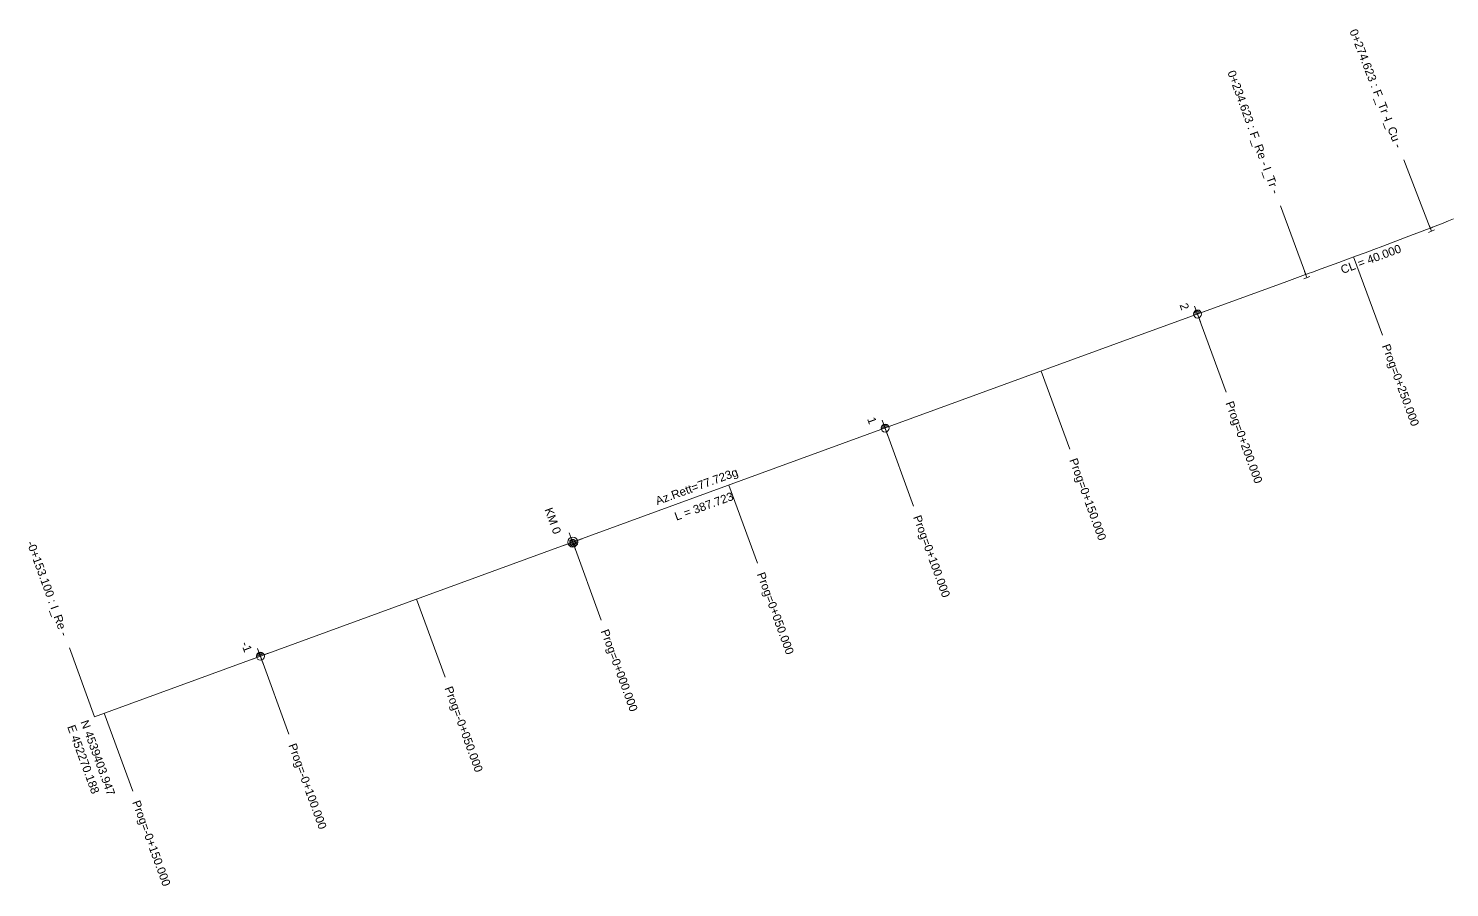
# Model space of a CAD drawing. Header units: metres. Extents: x 452250 to 453220, y 4539353 to 4539891.
# Drawn here: x 452250.3 to 452677.7, y 4539352.6 to 4539610.8 of the extents above; entities that cross this region are included whole.
import ezdxf
from ezdxf.enums import TextEntityAlignment as Align

# ---------------------------------------------------------------- set-up
doc = ezdxf.new("R2010")
doc.units = ezdxf.units.M
doc.header["$MEASUREMENT"] = 0
for name, color, linetype, lineweight in [('_Chilometriche', 2, 'Continuous', 0), ('_Ettometriche', 2, 'Continuous', 0), ('_Linee Progressive Passo Costante', 1, 'Continuous', 0), ('_Linee Progressive Pti Tangenza', 1, 'Continuous', 0), ('_PLN_Lunghezza_Clotoide', 2, 'Continuous', 0), ('_PLN_Simb_T', 2, 'Continuous', 0), ('_Txt Componenti Planimetrici', 2, 'Continuous', 0), ('_Txt Coordinate Iniziali', 2, 'Continuous', 0), ('_Txt progressive passo costante', 2, 'Continuous', 0), ('_Txt Pti di Tangenza', 2, 'Continuous', 0), ('Ferrovia_Principale', 4, 'Continuous', 0)]:
    doc.layers.add(name, color=color, linetype=linetype, lineweight=lineweight)
doc.styles.add('_Progressive Parziali', font='arial.ttf', dxfattribs={"height": 0.0025})
doc.styles.add('_Txt_Pln_Centro', font='arial.ttf', dxfattribs={"height": 0.0025})
doc.styles.add('_Txt_Pln_DX', font='arial.ttf', dxfattribs={"height": 0.0025})
doc.styles.add('_Txt_Pln_SX', font='arial.ttf', dxfattribs={"height": 0.0025})

# ---------------------------------------------------------------- blocks, each defined once
blk = doc.blocks.new('SIM_02')
at = {"layer": '_Chilometriche', "color": 2}
for p, q in [((-0.0006, 0.00067), (-0.0006, -0.00067)), ((-0.0003, 0.00085), (-0.0003, -0.00085)), ((0, 0), (0, 0.003)), ((0, 0), (0, -0.003)), ((0.0003, 0.00147), (0.0003, -0.00147)), ((0.0006, 0.00137), (0.0006, -0.00137)), ((0.0009, 0.0012), (0.0009, -0.0012)), ((0.0012, 0.0009), (0.0012, -0.0009)), ((-0.003, 0), (0.003, 0))]:
    blk.add_line(p, q, dxfattribs=at)
for radius in [0.0015, 0.0009]:
    blk.add_circle((0, 0), radius, dxfattribs=at)
blk = doc.blocks.new('DrawTextAnnotation')
at = {"layer": '_Chilometriche', "insert": (-0.004, -0.00342), "char_height": 0.0025, "attachment_point": 6, "line_spacing_factor": 1.02, "style": '_Txt_Pln_DX'}
blk.add_mtext('\\C256;KM 0', dxfattribs=at)
blk = doc.blocks.new('SIM_01')
at = {"layer": '_Ettometriche', "color": 2}
for p, q in [((-0.0009, 0.00079), (-0.0009, -0.00079)), ((-0.0006, 0.00104), (-0.0006, -0.00104)), ((-0.0003, 0.00116), (-0.0003, -0.00116)), ((0, 0.0025), (0, -0.0025)), ((-0.0025, 0), (0.0025, 0))]:
    blk.add_line(p, q, dxfattribs=at)
blk.add_circle((0, 0), 0.0012, dxfattribs=at)
blk = doc.blocks.new('DrawTextAnnotation_1')
at = {"layer": '_Ettometriche', "insert": (-0.0025, -0.00292), "char_height": 0.0025, "attachment_point": 6, "line_spacing_factor": 1.02, "style": '_Txt_Pln_DX'}
blk.add_mtext('\\C256;-1', dxfattribs=at)
blk = doc.blocks.new('DrawTextAnnotation_2')
at = {"layer": '_Ettometriche', "insert": (-0.0025, -0.00292), "char_height": 0.0025, "attachment_point": 6, "line_spacing_factor": 1.02, "style": '_Txt_Pln_DX'}
blk.add_mtext('\\C256;1', dxfattribs=at)
blk = doc.blocks.new('DrawTextAnnotation_3')
at = {"layer": '_Ettometriche', "insert": (-0.0025, -0.00292), "char_height": 0.0025, "attachment_point": 6, "line_spacing_factor": 1.02, "style": '_Txt_Pln_DX'}
blk.add_mtext('\\C256;2', dxfattribs=at)
blk = doc.blocks.new('DrawLineAnnotationDirectionLength')
at = {"layer": '_Linee Progressive Pti Tangenza'}
blk.add_line((0, 0), (-0.022, 0), dxfattribs=at)
blk = doc.blocks.new('DrawTextAnnotation_10')
at = {"layer": '_Txt Componenti Planimetrici', "insert": (0, 0.00258), "char_height": 0.0025, "attachment_point": 5, "line_spacing_factor": 1.02, "style": '_Txt_Pln_Centro'}
blk.add_mtext('\\C256;Az.Rett=77.723g', dxfattribs=at)
blk = doc.blocks.new('DrawTextAnnotation_13')
at = {"layer": '_Txt Componenti Planimetrici', "insert": (0, -0.00342), "char_height": 0.0025, "attachment_point": 5, "line_spacing_factor": 1.02, "style": '_Txt_Pln_Centro'}
blk.add_mtext('\\C256;L = 387.723', dxfattribs=at)
blk = doc.blocks.new('DrawTextAnnotation_16')
at = {"layer": '_Txt Coordinate Iniziali', "insert": (0, -0.00542), "char_height": 0.0025, "attachment_point": 4, "line_spacing_factor": 1.02, "style": '_Txt_Pln_SX'}
blk.add_mtext('\\C256;N 4539403.947\\PE 452270.188', dxfattribs=at)
blk = doc.blocks.new('DrawTextAnnotation_19')
at = {"layer": '_Txt Pti di Tangenza', "insert": (-0.035, -0.00042), "char_height": 0.0025, "attachment_point": 6, "line_spacing_factor": 1.02, "style": '_Txt_Pln_DX'}
blk.add_mtext('\\C256;0+234.623 : F_Re - ', dxfattribs=at)
blk = doc.blocks.new('DrawTextAnnotation_22')
at = {"layer": '_Txt Pti di Tangenza', "style": '_Txt_Pln_DX'}
blk.add_text('I_Tr - ', height=0.0025, dxfattribs=at).set_placement((-0.025, 0), align=Align.MIDDLE_RIGHT)
blk = doc.blocks.new('DrawTextAnnotation_23')
at = {"layer": '_Txt Pti di Tangenza', "insert": (-0.035, -0.00042), "char_height": 0.0025, "attachment_point": 6, "line_spacing_factor": 1.02, "style": '_Txt_Pln_DX'}
blk.add_mtext('\\C256;0+274.623 : F_Tr - ', dxfattribs=at)
blk = doc.blocks.new('DrawTextAnnotation_27')
at = {"layer": '_Txt Pti di Tangenza', "style": '_Txt_Pln_DX'}
blk.add_text('I_Cu - ', height=0.0025, dxfattribs=at).set_placement((-0.025, 0), align=Align.MIDDLE_RIGHT)
blk = doc.blocks.new('DrawLineAnnotationDirectionLength_5')
at = {"layer": '_Linee Progressive Passo Costante'}
blk.add_line((0, 0), (0.025, 0), dxfattribs=at)
blk = doc.blocks.new('DrawTextAnnotation_36')
at = {"layer": '_Txt progressive passo costante', "insert": (0.028, -0.00042), "char_height": 0.0025, "attachment_point": 4, "line_spacing_factor": 1.02, "style": '_Progressive Parziali'}
blk.add_mtext('\\C256;Prog=-0+150.000', dxfattribs=at)
blk = doc.blocks.new('DrawTextAnnotation_37')
at = {"layer": '_Txt progressive passo costante', "insert": (0.028, -0.00042), "char_height": 0.0025, "attachment_point": 4, "line_spacing_factor": 1.02, "style": '_Progressive Parziali'}
blk.add_mtext('\\C256;Prog=-0+100.000', dxfattribs=at)
blk = doc.blocks.new('DrawTextAnnotation_38')
at = {"layer": '_Txt progressive passo costante', "insert": (0.028, -0.00042), "char_height": 0.0025, "attachment_point": 4, "line_spacing_factor": 1.02, "style": '_Progressive Parziali'}
blk.add_mtext('\\C256;Prog=-0+050.000', dxfattribs=at)
blk = doc.blocks.new('DrawTextAnnotation_39')
at = {"layer": '_Txt progressive passo costante', "insert": (0.028, -0.00042), "char_height": 0.0025, "attachment_point": 4, "line_spacing_factor": 1.02, "style": '_Progressive Parziali'}
blk.add_mtext('\\C256;Prog=0+000.000', dxfattribs=at)
blk = doc.blocks.new('DrawTextAnnotation_40')
at = {"layer": '_Txt progressive passo costante', "insert": (0.028, -0.00042), "char_height": 0.0025, "attachment_point": 4, "line_spacing_factor": 1.02, "style": '_Progressive Parziali'}
blk.add_mtext('\\C256;Prog=0+050.000', dxfattribs=at)
blk = doc.blocks.new('DrawTextAnnotation_41')
at = {"layer": '_Txt progressive passo costante', "insert": (0.028, -0.00042), "char_height": 0.0025, "attachment_point": 4, "line_spacing_factor": 1.02, "style": '_Progressive Parziali'}
blk.add_mtext('\\C256;Prog=0+100.000', dxfattribs=at)
blk = doc.blocks.new('DrawTextAnnotation_42')
at = {"layer": '_Txt progressive passo costante', "insert": (0.028, -0.00042), "char_height": 0.0025, "attachment_point": 4, "line_spacing_factor": 1.02, "style": '_Progressive Parziali'}
blk.add_mtext('\\C256;Prog=0+150.000', dxfattribs=at)
blk = doc.blocks.new('DrawTextAnnotation_43')
at = {"layer": '_Txt progressive passo costante', "insert": (0.028, -0.00042), "char_height": 0.0025, "attachment_point": 4, "line_spacing_factor": 1.02, "style": '_Progressive Parziali'}
blk.add_mtext('\\C256;Prog=0+200.000', dxfattribs=at)
blk = doc.blocks.new('DrawTextAnnotation_44')
at = {"layer": '_Txt progressive passo costante', "insert": (0.028, -0.00042), "char_height": 0.0025, "attachment_point": 4, "line_spacing_factor": 1.02, "style": '_Progressive Parziali'}
blk.add_mtext('\\C256;Prog=0+250.000', dxfattribs=at)
blk = doc.blocks.new('SIM_03_1')
at = {"layer": '_PLN_Simb_T', "flags": 128}
for points in [[(-0.00099, 0.00099), (0.00099, 0.00099)], [(0, -0.00099), (0, 0.00099)]]:
    blk.add_lwpolyline(points, dxfattribs=at)
blk = doc.blocks.new('SIM_03')
at = {"layer": '_PLN_Simb_T', "flags": 128}
for points in [[(-0.00099, 0.00099), (0.00099, 0.00099)], [(0, -0.00099), (0, 0.00099)]]:
    blk.add_lwpolyline(points, dxfattribs=at)
blk = doc.blocks.new('DrawTextAnnotation_58')
at = {"layer": '_PLN_Lunghezza_Clotoide', "insert": (0, -0.00242), "char_height": 0.0025, "attachment_point": 5, "line_spacing_factor": 1.02, "style": '_Txt_Pln_Centro'}
blk.add_mtext('\\C256;CL = 40.000', dxfattribs=at)

msp = doc.modelspace()

# ---------------------------------------------------------------- linework, layer by layer
at = {"layer": 'Ferrovia_Principale'}
msp.add_lwpolyline([(452270.19, 4539403.95), (452475.07, 4539478.72), (452577.5, 4539516.1), (452628.72, 4539534.79), (452631.93, 4539535.96), (452633.53, 4539536.54), (452634.33, 4539536.84), (452634.38, 4539536.85), (452634.4, 4539536.86), (452634.41, 4539536.87), (452634.42, 4539536.87), (452634.42, 4539536.87), (452634.42, 4539536.87), (452634.43, 4539536.87), (452634.45, 4539536.88), (452634.49, 4539536.9), (452635.15, 4539537.14), (452636.47, 4539537.62), (452639.11, 4539538.58), (452644.39, 4539540.52), (452647.03, 4539541.49), (452649.67, 4539542.46), (452652.31, 4539543.43), (452654.95, 4539544.41), (452657.58, 4539545.39), (452660.22, 4539546.38), (452662.85, 4539547.37), (452665.48, 4539548.37), (452666.79, 4539548.87), (452668.11, 4539549.37), (452669.42, 4539549.87), (452670.73, 4539550.38), (452671.39, 4539550.63), (452671.72, 4539550.76), (452671.88, 4539550.83), (452671.89, 4539550.83), (452671.9, 4539550.83), (452671.9, 4539550.83), (452671.91, 4539550.84), (452672.01, 4539550.87), (452672.21, 4539550.95), (452672.6, 4539551.11), (452674.18, 4539551.72), (452675.76, 4539552.34), (452677.34, 4539552.96), (452678.92, 4539553.59)], dxfattribs=at)

# ---------------------------------------------------------------- block references
at = {"layer": '_Chilometriche', "xscale": 1000, "yscale": 1000, "zscale": 1000, "rotation": 290.0491766974465}
msp.add_blockref('DrawTextAnnotation', (452414.01, 4539456.43), dxfattribs=at)
at = {"layer": '_Chilometriche', "color": 2, "xscale": 1000, "yscale": 1000, "zscale": 1000, "rotation": 290.0491766974465}
msp.add_blockref('SIM_02', (452414.01, 4539456.43), dxfattribs=at)
at = {"layer": '_Ettometriche', "xscale": 1000, "yscale": 1000, "zscale": 1000, "rotation": 290.0491766974465}
for name, p in [('DrawTextAnnotation_3', (452601.89, 4539525)), ('DrawTextAnnotation_2', (452507.95, 4539490.72)), ('DrawTextAnnotation_1', (452320.07, 4539422.15))]:
    msp.add_blockref(name, p, dxfattribs=at)
at = {"layer": '_Ettometriche', "color": 2, "xscale": 1000, "yscale": 1000, "zscale": 1000, "rotation": 290.0491766974465}
for p in [(452601.89, 4539525), (452507.95, 4539490.72), (452320.07, 4539422.15)]:
    msp.add_blockref('SIM_01', p, dxfattribs=at)
at = {"layer": '_Linee Progressive Passo Costante', "xscale": 1000, "yscale": 1000, "zscale": 1000}
for p, rotation in [((452648.85, 4539542.15), 290.2185169750945), ((452601.89, 4539525), 290.0491766974465), ((452554.92, 4539507.86), 290.0491766974465), ((452507.95, 4539490.72), 290.0491766974465), ((452460.98, 4539473.58), 290.0491766974465), ((452414.01, 4539456.43), 290.0491766974465), ((452367.04, 4539439.29), 290.0491766974465), ((452320.07, 4539422.15), 290.0491766974465), ((452273.1, 4539405.01), 290.0491766974465)]:
    msp.add_blockref('DrawLineAnnotationDirectionLength_5', p, dxfattribs=dict(at, rotation=rotation))
at = {"layer": '_Linee Progressive Pti Tangenza', "xscale": 1000, "yscale": 1000, "zscale": 1000}
for p, rotation in [((452671.9, 4539550.83), 291.1950922878913), ((452671.9, 4539550.83), 291.1950922877518), ((452634.42, 4539536.87), 290.0491766974465), ((452634.42, 4539536.87), 290.0491766976301), ((452270.19, 4539403.95), 290.0491766974465)]:
    msp.add_blockref('DrawLineAnnotationDirectionLength', p, dxfattribs=dict(at, rotation=rotation))
at = {"layer": '_PLN_Lunghezza_Clotoide', "xscale": 1000, "yscale": 1000, "zscale": 1000, "rotation": 20.33565559519541}
msp.add_blockref('DrawTextAnnotation_58', (452653.19, 4539543.76), dxfattribs=at)
at = {"layer": '_PLN_Simb_T', "xscale": 1000, "yscale": 1000, "zscale": 1000}
for name, p, rotation in [('SIM_03', (452671.9, 4539550.83), 201.1950922878913), ('SIM_03', (452671.9, 4539550.83), 201.1950922877518), ('SIM_03_1', (452634.42, 4539536.87), 200.0491766976301)]:
    msp.add_blockref(name, p, dxfattribs=dict(at, rotation=rotation))
at = {"layer": '_Txt Componenti Planimetrici', "xscale": 1000, "yscale": 1000, "zscale": 1000, "rotation": 20.04917669744653}
for name in ['DrawTextAnnotation_10', 'DrawTextAnnotation_13']:
    msp.add_blockref(name, (452452.3, 4539470.41), dxfattribs=at)
at = {"layer": '_Txt Coordinate Iniziali', "xscale": 1000, "yscale": 1000, "zscale": 1000, "rotation": 290.0491766974465}
msp.add_blockref('DrawTextAnnotation_16', (452270.19, 4539403.95), dxfattribs=at)
at = {"layer": '_Txt progressive passo costante', "xscale": 1000, "yscale": 1000, "zscale": 1000}
for name, p, rotation in [('DrawTextAnnotation_44', (452648.85, 4539542.15), 290.2185169750945), ('DrawTextAnnotation_43', (452601.89, 4539525), 290.0491766974465), ('DrawTextAnnotation_42', (452554.92, 4539507.86), 290.0491766974465), ('DrawTextAnnotation_41', (452507.95, 4539490.72), 290.0491766974465), ('DrawTextAnnotation_40', (452460.98, 4539473.58), 290.0491766974465), ('DrawTextAnnotation_39', (452414.01, 4539456.43), 290.0491766974465), ('DrawTextAnnotation_38', (452367.04, 4539439.29), 290.0491766974465), ('DrawTextAnnotation_37', (452320.07, 4539422.15), 290.0491766974465), ('DrawTextAnnotation_36', (452273.1, 4539405.01), 290.0491766974465)]:
    msp.add_blockref(name, p, dxfattribs=dict(at, rotation=rotation))
at = {"layer": '_Txt Pti di Tangenza', "xscale": 1000, "yscale": 1000, "zscale": 1000}
for name, p, rotation in [('DrawTextAnnotation_23', (452671.9, 4539550.83), 291.1950922878913), ('DrawTextAnnotation_19', (452634.42, 4539536.87), 290.0491766974465), ('DrawTextAnnotation_27', (452671.9, 4539550.83), 291.1950922877518), ('DrawTextAnnotation_22', (452634.42, 4539536.87), 290.0491766976301)]:
    msp.add_blockref(name, p, dxfattribs=dict(at, rotation=rotation))

# ---------------------------------------------------------------- texts
at = {"layer": '_Txt Pti di Tangenza', "style": '_Txt_Pln_DX'}
msp.add_text('-0+153.100 : I_Re - ', height=2.5, rotation=290.0492, dxfattribs=at).set_placement((452261.62, 4539427.43), align=Align.MIDDLE_RIGHT)

doc.saveas('drawing.dxf')
